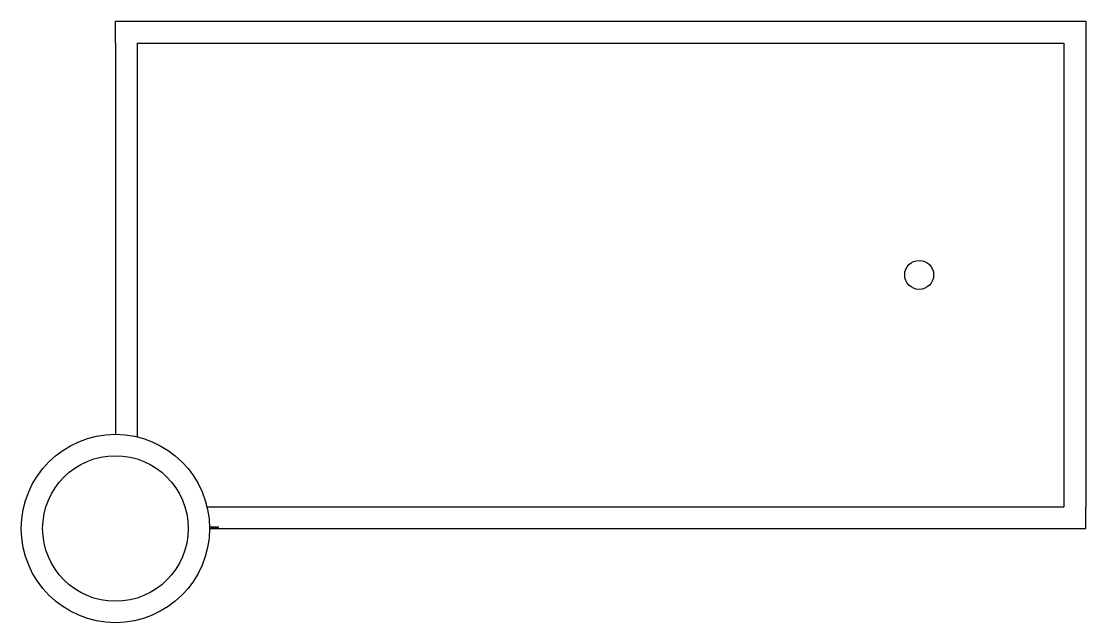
# Model space of a CAD drawing. Extents: x -75 to 348, y -37 to 202.
import ezdxf

# ---------------------------------------------------------------- set-up
doc = ezdxf.new("R2010")
doc.units = 0
doc.header["$MEASUREMENT"] = 0
doc.layers.get('0').update_dxf_attribs({"linetype": 'CONTINUOUS'})
doc.styles.add('ATTR', font='romans.shx', dxfattribs={"width": 0.8, "height": 0.7})

msp = doc.modelspace()

# ---------------------------------------------------------------- linework, layer by layer
for p, q in [((-37.44, 192.96), (-37.44, 201.6)), ((-37.44, 201.6), (-28.8, 201.6)), ((-28.8, 201.6), (339.84, 201.6)), ((339.84, 201.6), (348.48, 201.6)), ((348.48, 201.6), (348.48, 192.96)), ((-37.44, 192.96), (-37.44, 37.44)), ((-28.8, 192.96), (339.84, 192.96)), ((-28.8, 192.96), (-28.8, 36.356)), ((339.84, 192.96), (339.84, 8.64)), ((348.48, 192.96), (348.48, 8.64)), ((-1.037, 8.64), (339.84, 8.64)), ((348.48, 0), (348.48, 8.64)), ((0, 0), (339.84, 0)), ((339.84, 0), (348.48, 0))]:
    msp.add_line(p, q)
for centre, radius in [((282.24, 100.8), 5.76), ((-37.44, 0), 37.44), ((-37.44, 0), 28.944)]:
    msp.add_circle(centre, radius)

# ---------------------------------------------------------------- texts
at = {"style": 'ATTR', "width": 0.8, "flags": 9}
msp.add_attdef('ESTCODE', (0, 0), '', height=0.7, dxfattribs=at)

doc.saveas('drawing.dxf')
